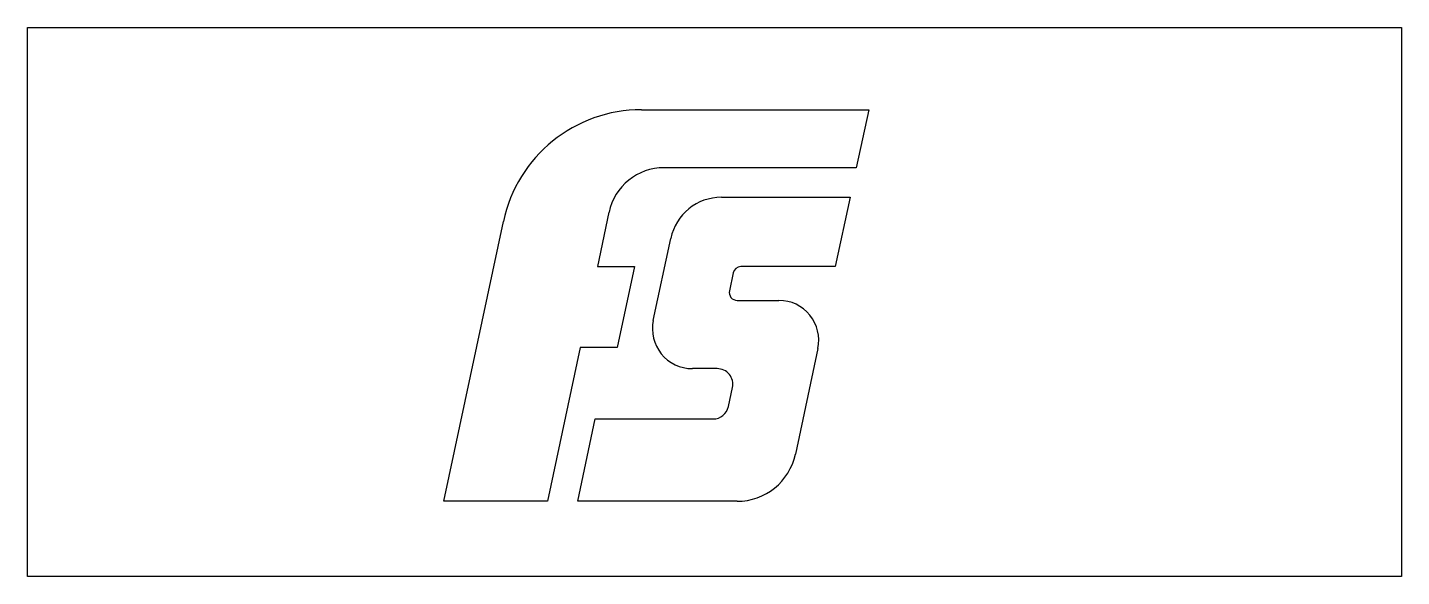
# Model space of a CAD drawing. Header units: millimetres. Extents: x -100 to 100, y -80 to 0.
import ezdxf

# ---------------------------------------------------------------- set-up
doc = ezdxf.new("R2010")
doc.units = ezdxf.units.MM

# ---------------------------------------------------------------- blocks, each defined once
blk = doc.blocks.new('PPlate')
at = {"color": 1}
for p, q in [((-10.62, -11.98), (22.44, -11.98)), ((22.44, -11.98), (20.64, -20.43)), ((20.64, -20.43), (-7.33, -20.43)), ((1.02, -24.74), (19.73, -24.74)), ((19.73, -24.74), (17.58, -34.85)), ((-15.36, -26.92), (-17.04, -34.85)), ((-39.39, -69.03), (-30.72, -28.26)), ((-8.91, -42.68), (-6.37, -30.73)), ((-17.04, -34.85), (-11.65, -34.85)), ((-11.65, -34.85), (-14.15, -46.64)), ((2.72, -35.77), (2.16, -38.37)), ((17.58, -34.85), (3.85, -34.85)), ((3.3, -39.77), (9.38, -39.77)), ((-19.55, -46.64), (-24.31, -69.03)), ((-14.15, -46.64), (-19.55, -46.64)), ((15.04, -46.76), (11.77, -62.15)), ((0.39, -49.71), (-3.22, -49.71)), ((2.03, -55.23), (2.62, -52.47)), ((-19.91, -69.03), (-17.36, -57.04)), ((-17.36, -57.04), (-0.2, -57.04)), ((-24.31, -69.03), (-39.39, -69.03)), ((3.28, -69.03), (-19.91, -69.03))]:
    blk.add_line(p, q, dxfattribs=at)
blk.add_lwpolyline([(-100, 0), (100, 0), (100, -80), (-100, -80)], close=True, dxfattribs=at)
for centre, radius, start, end in [((-10.62, -32.54), 20.56, 90.0001, 167.9996), ((-7.33, -28.63), 8.2, 89.9994, 167.9999), ((1.02, -32.3), 7.56, 90, 167.9997), ((3.85, -36.01), 1.16, 90, 168.0006), ((3.3, -38.61), 1.16, 167.9981, 269.9996), ((9.38, -45.56), 5.79, 347.9998, 90.0001), ((-3.22, -43.89), 5.82, 168.0001, 270), ((0.39, -51.99), 2.28, 348.0005, 90.0001), ((-0.2, -54.76), 2.28, 270, 348.0006), ((3.28, -60.35), 8.69, 270, 348.0001)]:
    blk.add_arc(centre, radius, start, end, dxfattribs=at)
at = {"flags": 3}
blk.add_attdef('CODE', (-39.57, -106.39), '', height=20, dxfattribs=at)
blk = doc.blocks.new('*U6')
blk.add_blockref('PPlate', (0, 0))

msp = doc.modelspace()

# ---------------------------------------------------------------- block references
msp.add_blockref('*U6', (0, 0))

doc.saveas('drawing.dxf')
